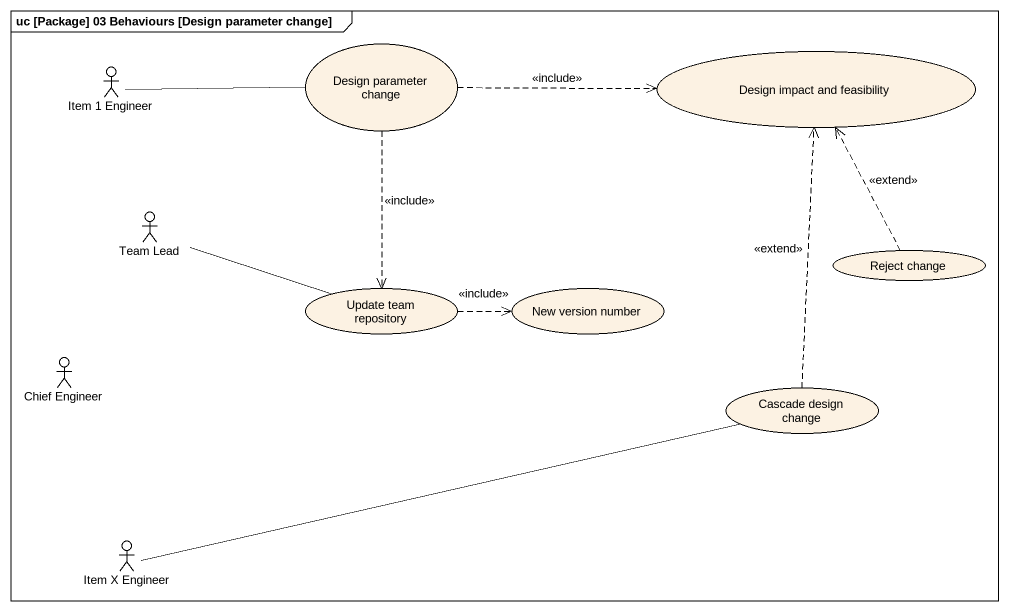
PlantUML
@startuml
mainframe uc [Package] 03 Behaviours [Design parameter change]
usecase "Design parameter change" as Design_parameter_change
actor "Item 1 Engineer" as Item_1_Engineer
usecase "Design impact and feasibility" as Design_impact_and
actor "Team Lead" as Team_Lead
usecase "Update team repository" as Update_team_repository
usecase "New version number" as New_version_number
usecase "Reject change" as Reject_change
actor "Chief Engineer" as Chief_Engineer
usecase "Cascade design change" as Cascade_design_change
actor "Item X Engineer" as Item_X_Engineer
Design_parameter_change -left- Item_1_Engineer
Design_parameter_change .right.> Design_impact_and : <<include>>
Design_parameter_change ..> Update_team_repository : <<include>>
Update_team_repository -left- Team_Lead
Update_team_repository .right.> New_version_number : <<include>>
Reject_change .up.> Design_impact_and : <<extend>>
Cascade_design_change .up.> Design_impact_and : <<extend>>
Item_X_Engineer -right- Cascade_design_change
@enduml
